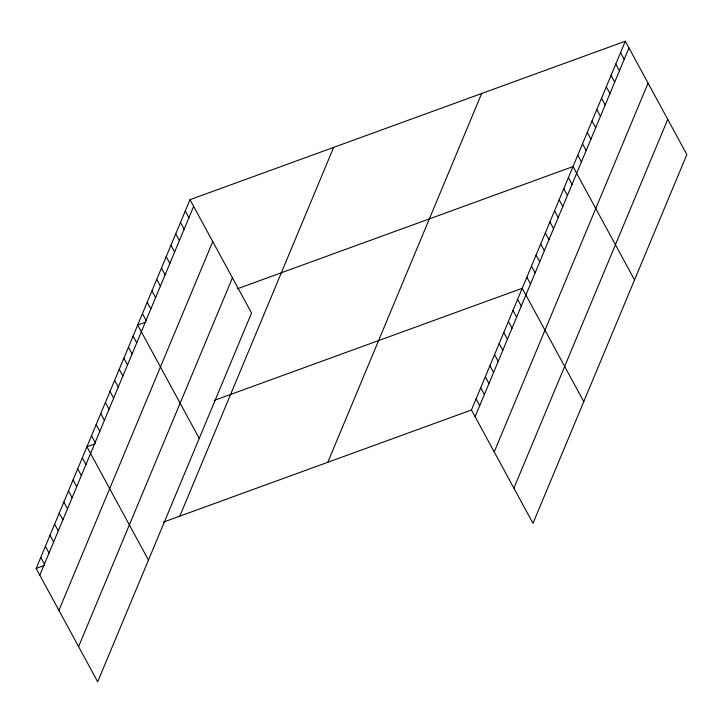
<?xml version="1.0" encoding="UTF-8"?>
<svg xmlns="http://www.w3.org/2000/svg" width="723" height="723" viewBox="0 0 723 723"><rect width="100%" height="100%" fill="white"/><g stroke="black" fill="none" stroke-linecap="round" stroke-linejoin="round"><path stroke-width="1.08" d="M190.004 199.675L251.541 313.014L97.686 681.789L36.15 568.45L190.004 199.675L625.314 41.211L686.85 154.55L532.996 523.325L471.459 409.986L625.314 41.211M39.801 575.174L193.656 206.398M58.906 610.357L212.761 241.581M78.59 646.606L232.435 277.831M179.801 516.159L333.655 147.384M327.808 462.277L481.663 93.502M475.11 416.719L628.965 47.944M494.216 451.902L648.07 83.127M513.899 488.142L667.745 119.376M145.901 322.069L137.695 325.052L199.232 438.391M237.225 288.829L573.005 166.597L634.541 279.937M95.129 443.759L86.923 446.751L148.459 560.09M214.153 400.434L522.232 288.296L583.768 401.636M36.15 568.45L44.356 565.458M163.389 522.133L471.459 409.986M620.56 52.616L624.211 59.34M615.797 64.013L619.457 70.737M611.043 75.409L614.695 82.142M606.29 86.805L609.941 93.538M601.536 98.211L605.187 104.934M596.782 109.607L600.433 116.331M592.02 121.003L595.68 127.736M587.266 132.399L590.926 139.132M582.512 143.805L586.163 150.529M577.758 155.201L581.409 161.925M568.386 177.659L572.038 184.392M563.768 188.721L567.428 195.454M559.159 199.792L562.81 206.516M554.541 210.854L558.192 217.578M549.923 221.916L553.574 228.64M545.305 232.978L548.965 239.702M540.696 244.04L544.347 250.773M536.077 255.102L539.729 261.834M531.459 266.163L535.119 272.896M526.85 277.234L530.501 283.958M517.614 299.358L521.265 306.082M512.996 310.42L516.656 317.144M508.386 321.482L512.038 328.215M503.768 332.544L507.419 339.277M499.15 343.606L502.81 350.339M494.541 354.677L498.192 361.401M489.923 365.739L493.574 372.462M485.305 376.8L488.956 383.524M480.687 387.862L484.347 394.586M476.077 398.924L479.729 405.657M185.251 211.071L188.902 217.795M180.488 222.467L184.148 229.2M175.734 233.863L179.385 240.596M170.98 245.269L174.632 251.993M166.227 256.665L169.878 263.389M161.473 268.061L165.124 274.794M156.71 279.458L160.37 286.191M151.957 290.863L155.608 297.587M147.203 302.259L150.854 308.983M142.449 313.655L146.1 320.388M133.077 336.123L136.728 342.847M128.459 347.185L132.119 353.909M123.85 358.247L127.501 364.97M119.232 369.308L122.883 376.032M114.614 380.37L118.265 387.103M109.995 391.432L113.656 398.165M105.386 402.494L109.037 409.227M100.768 413.565L104.419 420.289M96.15 424.627L99.81 431.351M91.541 435.689L95.192 442.413M82.305 457.813L85.956 464.546M77.686 468.875L81.347 475.607M73.077 479.936L76.728 486.669M68.459 491.007L72.11 497.731M63.841 502.069L67.501 508.793M59.232 513.131L62.883 519.855M54.614 524.193L58.265 530.917M49.995 535.255L53.647 541.988M45.377 546.317L49.037 553.05M40.768 557.379L44.419 564.112"/></g></svg>
